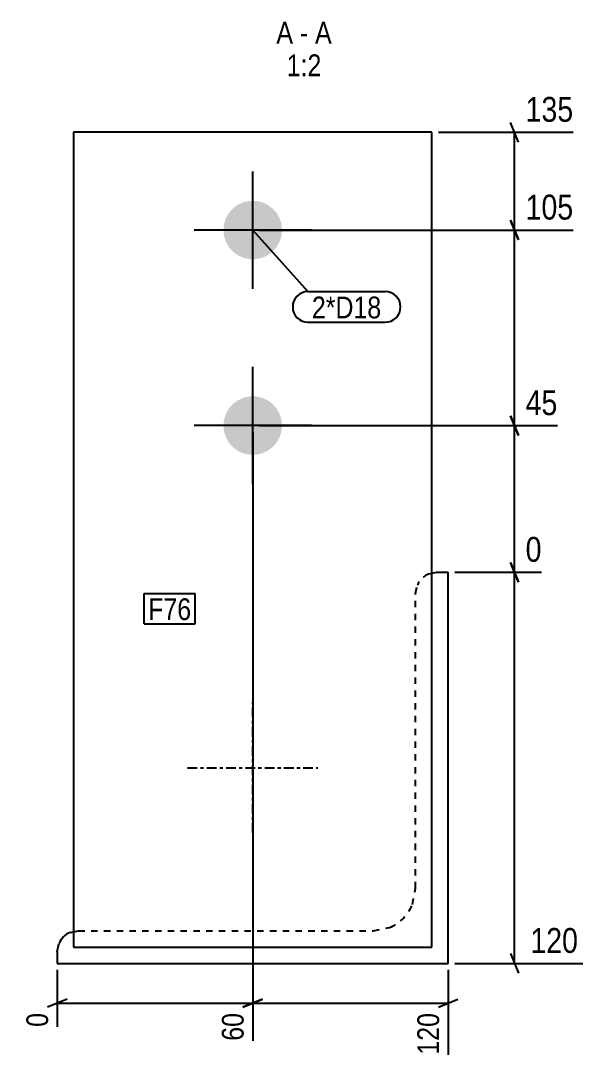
# Model space of a CAD drawing. Header units: millimetres. Extents: x 12 to 29904, y 3 to 860.
# Drawn here: x 24359.5 to 24532.1, y 3.4 to 322 of the extents above; entities that cross this region are included whole.
import ezdxf

# ---------------------------------------------------------------- set-up
doc = ezdxf.new("R2010")
doc.units = ezdxf.units.MM
doc.linetypes.add('DXK_LINE_DOT2', pattern=[3.9198, 1.9599, -1.9599])
doc.linetypes.add('DXK_LINE_DOT3', pattern=[5.9187, 2.979, -0.9799, 0.9799, -0.9799])
for name, color, linetype in [('MÅLSÆTNING', 7, 'Continuous'), ('STÅL', 7, 'Continuous'), ('TEKST', 7, 'Continuous')]:
    doc.layers.add(name, color=color, linetype=linetype)
doc.styles.add('Arial Narrow', font='ARIALN.TTF', dxfattribs={"height": 0.2})

msp = doc.modelspace()

# ---------------------------------------------------------------- hatches: boundary and pattern name
at = {"layer": 'STÅL', "linetype": 'Continuous'}
for points in [[(24421.7, 257.82), (24421.9, 259.69), (24422.48, 261.48), (24423.42, 263.11), (24424.68, 264.51), (24426.2, 265.61), (24427.92, 266.38), (24429.76, 266.77), (24431.64, 266.77), (24433.48, 266.38), (24435.2, 265.61), (24436.72, 264.51), (24437.98, 263.11), (24438.92, 261.48), (24439.5, 259.69), (24439.7, 257.82), (24439.5, 255.95), (24438.92, 254.16), (24437.98, 252.53), (24436.72, 251.13), (24435.2, 250.02), (24433.48, 249.26), (24431.64, 248.87), (24429.76, 248.87), (24427.92, 249.26), (24426.2, 250.02), (24424.68, 251.13), (24423.42, 252.53), (24422.48, 254.16), (24421.9, 255.95)], [(24421.7, 197.82), (24421.9, 199.69), (24422.48, 201.48), (24423.42, 203.11), (24424.68, 204.51), (24426.2, 205.61), (24427.92, 206.38), (24429.76, 206.77), (24431.64, 206.77), (24433.48, 206.38), (24435.2, 205.61), (24436.72, 204.51), (24437.98, 203.11), (24438.92, 201.48), (24439.5, 199.69), (24439.7, 197.82), (24439.5, 195.95), (24438.92, 194.16), (24437.98, 192.53), (24436.72, 191.13), (24435.2, 190.02), (24433.48, 189.26), (24431.64, 188.87), (24429.76, 188.87), (24427.92, 189.26), (24426.2, 190.02), (24424.68, 191.13), (24423.42, 192.53), (24422.48, 194.16), (24421.9, 195.95)]]:
    msp.add_hatch(color=96, dxfattribs=at).paths.add_polyline_path(points)

# ---------------------------------------------------------------- linework, layer by layer
at = {"layer": 'MÅLSÆTNING', "color": 7, "linetype": 'Continuous'}
for p, q in [((24512.26, 284.82), (24509.86, 290.82)), ((24487.7, 287.82), (24529.09, 287.82)), ((24511.06, 257.82), (24511.06, 287.82)), ((24509.86, 260.82), (24512.26, 254.82)), ((24512.26, 254.82), (24509.86, 260.82)), ((24432.7, 257.82), (24529.09, 257.82)), ((24432.7, 257.82), (24529.09, 257.82)), ((24511.06, 197.82), (24511.06, 257.82)), ((24509.86, 200.82), (24512.26, 194.82)), ((24512.26, 194.82), (24509.86, 200.82)), ((24432.7, 197.82), (24524.21, 197.82)), ((24432.7, 197.82), (24524.21, 197.82)), ((24511.06, 152.82), (24511.06, 197.82)), ((24430.7, 195.82), (24430.7, 9.07)), ((24430.7, 195.82), (24430.7, 9.07)), ((24512.26, 149.82), (24509.86, 155.82)), ((24492.7, 152.82), (24519.34, 152.82)), ((24492.7, 152.82), (24519.34, 152.82)), ((24511.06, 32.82), (24511.06, 152.82)), ((24509.86, 35.82), (24512.26, 29.82)), ((24492.7, 32.82), (24532, 32.82)), ((24370.7, 30.82), (24370.7, 13.33)), ((24490.7, 30.82), (24490.7, 4.8)), ((24373.7, 21.8), (24367.7, 19.4)), ((24370.7, 20.6), (24430.7, 20.6)), ((24433.7, 21.8), (24427.7, 19.4)), ((24427.7, 19.4), (24433.7, 21.8)), ((24430.7, 20.6), (24490.7, 20.6)), ((24487.7, 19.4), (24493.7, 21.8))]:
    msp.add_line(p, q, dxfattribs=at)
at = {"layer": 'STÅL', "color": 2, "linetype": 'Continuous'}
for p, q in [((24375.7, 287.82), (24375.7, 37.82)), ((24485.7, 287.82), (24375.7, 287.82)), ((24485.7, 37.82), (24485.7, 287.82)), ((24485.7, 152.52), (24487.2, 152.82)), ((24487.2, 152.82), (24490.7, 152.82)), ((24490.7, 32.82), (24490.7, 152.82)), ((24374.71, 42.32), (24375.7, 42.52)), ((24370.7, 36.32), (24371.2, 38.81)), ((24370.7, 36.32), (24370.7, 32.82)), ((24375.7, 37.82), (24485.7, 37.82)), ((24370.7, 32.82), (24490.7, 32.82))]:
    msp.add_line(p, q, dxfattribs=at)
at = {"layer": 'STÅL', "color": 96, "linetype": 'Continuous'}
for p, q in [((24430.7, 239.82), (24430.7, 275.82)), ((24448.7, 257.82), (24412.7, 257.82)), ((24430.7, 179.82), (24430.7, 215.82)), ((24448.7, 197.82), (24412.7, 197.82))]:
    msp.add_line(p, q, dxfattribs=at)
at = {"layer": 'STÅL', "color": 7, "linetype": 'DXK_LINE_DOT2'}
for p, q in [((24484.71, 152.32), (24485.7, 152.52)), ((24480.7, 146.32), (24481.2, 148.81)), ((24480.7, 55.82), (24480.7, 146.32)), ((24479.71, 50.84), (24480.7, 55.82)), ((24375.7, 42.52), (24377.2, 42.82)), ((24377.2, 42.82), (24467.7, 42.82)), ((24467.7, 42.82), (24472.68, 43.81))]:
    msp.add_line(p, q, dxfattribs=at)
at = {"layer": 'STÅL', "color": 7, "linetype": 'DXK_LINE_DOT3'}
for p, q in [((24430.7, 72.82), (24430.7, 112.82)), ((24410.7, 92.82), (24450.7, 92.82))]:
    msp.add_line(p, q, dxfattribs=at)
at = {"layer": 'STÅL', "color": 7, "linetype": 'DXK_LINE_DOT2'}
for centre, radius, start, end in [((24487.2, 146.32), 6.5, 112.5, 157.5), ((24467.7, 55.82), 13, 292.5, 337.5)]:
    msp.add_arc(centre, radius, start, end, dxfattribs=at)
at = {"layer": 'STÅL', "color": 2, "linetype": 'Continuous'}
msp.add_arc((24377.2, 36.32), 6.5, 112.5, 157.5, dxfattribs=at)

# ---------------------------------------------------------------- wipeouts: each hides what was drawn before it
at = {"color": 0, "linetype": 'Continuous'}
for points, layer in [([(24532.14, 34.42), (24532.14, 45.62), (24514.32, 45.62), (24514.32, 34.42)], 'MÅLSÆTNING'), ([(24443.08, 315.02), (24443.08, 322.02), (24437.96, 322.02), (24437.96, 315.02)], 'TEKST'), ([(24447.73, 315.02), (24447.73, 322.02), (24445.18, 322.02), (24445.18, 315.02)], 'TEKST'), ([(24454.94, 315.02), (24454.94, 322.02), (24449.83, 322.02), (24449.83, 315.02)], 'TEKST'), ([(24451.78, 305.02), (24451.78, 312.02), (24441.12, 312.02), (24441.12, 305.02)], 'TEKST')]:
    msp.add_wipeout(points, dxfattribs=at).dxf.layer = layer
at = {"color": 0}
for points in [[(24470.17, 230.72), (24470.17, 237.72), (24448.86, 237.72), (24448.86, 230.72)], [(24411.83, 138.14), (24411.83, 145.14), (24398.61, 145.14), (24398.61, 138.14)]]:
    msp.add_wipeout(points, dxfattribs=at).dxf.layer = 'TEKST'

# ---------------------------------------------------------------- next in the draw order: texts
at = {"layer": 'MÅLSÆTNING', "color": 3, "linetype": 'Continuous', "style": 'Arial Narrow'}
msp.add_text('120', height=7.635, dxfattribs=at).set_placement((24515.92, 36.02))
at = {"layer": 'TEKST', "color": 3, "linetype": 'Continuous', "style": 'Arial Narrow'}
for s, height, p in [('A', 6.68, (24437.96, 315.02)), ('A', 6.68, (24449.83, 315.02)), ('-', 6.68, (24445.18, 315.02)), ('1:2', 6.681, (24441.12, 305.02))]:
    msp.add_text(s, height=height, dxfattribs=at).set_placement(p)

# ---------------------------------------------------------------- next in the draw order: wipeouts: each hides what was drawn before it
at = {"color": 0, "linetype": 'Continuous'}
for points in [[(24530.69, 289.42), (24530.69, 300.62), (24512.86, 300.62), (24512.86, 289.42)], [(24530.69, 259.42), (24530.69, 270.62), (24512.86, 270.62), (24512.86, 259.42)], [(24525.81, 199.42), (24525.81, 210.62), (24512.86, 210.62), (24512.86, 199.42)], [(24520.94, 154.42), (24520.94, 165.62), (24512.86, 165.62), (24512.86, 154.42)], [(24369.3, 19), (24359.5, 19), (24359.5, 11.93), (24369.3, 11.93)], [(24429.3, 19), (24419.5, 19), (24419.5, 7.67), (24429.3, 7.67)], [(24489.3, 19), (24479.5, 19), (24479.5, 3.4), (24489.3, 3.4)]]:
    msp.add_wipeout(points, dxfattribs=at).dxf.layer = 'MÅLSÆTNING'
at = {"color": 0}
for points in [[(24470.17, 230.72), (24470.17, 237.72), (24448.86, 237.72), (24448.86, 230.72)], [(24411.83, 138.14), (24411.83, 145.14), (24398.61, 145.14), (24398.61, 138.14)]]:
    msp.add_wipeout(points, dxfattribs=at).dxf.layer = 'TEKST'

# ---------------------------------------------------------------- next in the draw order: linework, layer by layer
at = {"layer": 'MÅLSÆTNING', "color": 7, "linetype": 'Continuous'}
msp.add_line((24509.86, 155.82), (24512.26, 149.82), dxfattribs=at)
at = {"layer": 'TEKST', "color": 7, "linetype": 'Continuous'}
for p, q in [((24430.7, 257.82), (24447.66, 238.92)), ((24447.66, 238.92), (24471.37, 238.92)), ((24447.66, 229.52), (24471.37, 229.52)), ((24397.41, 146.34), (24413.03, 146.34)), ((24397.41, 136.94), (24397.41, 146.34)), ((24413.03, 136.94), (24413.03, 146.34)), ((24397.41, 136.94), (24413.03, 136.94))]:
    msp.add_line(p, q, dxfattribs=at)
for centre, start, end in [((24447.66, 234.22), 90, 270), ((24471.37, 234.22), 270, 90)]:
    msp.add_arc(centre, 4.7, start, end, dxfattribs=at)

# ---------------------------------------------------------------- next in the draw order: texts
at = {"layer": 'MÅLSÆTNING', "color": 3, "linetype": 'Continuous', "style": 'Arial Narrow'}
for s, height, p in [('135', 7.635, (24514.46, 291.02)), ('105', 7.635, (24514.46, 261.02)), ('45', 7.635, (24514.46, 201.02)), ('0', 7.64, (24514.46, 156.02))]:
    msp.add_text(s, height=height, dxfattribs=at).set_placement(p)
for s, height, p in [('0', 6.68, (24367.9, 13.33)), ('60', 6.681, (24427.9, 9.07)), ('120', 6.681, (24487.9, 4.8))]:
    msp.add_text(s, height=height, rotation=90.0002, dxfattribs=at).set_placement(p)
at = {"layer": 'TEKST', "color": 3, "style": 'Arial Narrow'}
for s, p in [('2*D18', (24448.86, 230.72)), ('F76', (24398.61, 138.14))]:
    msp.add_text(s, height=6.681, dxfattribs=at).set_placement(p)

doc.saveas('drawing.dxf')
